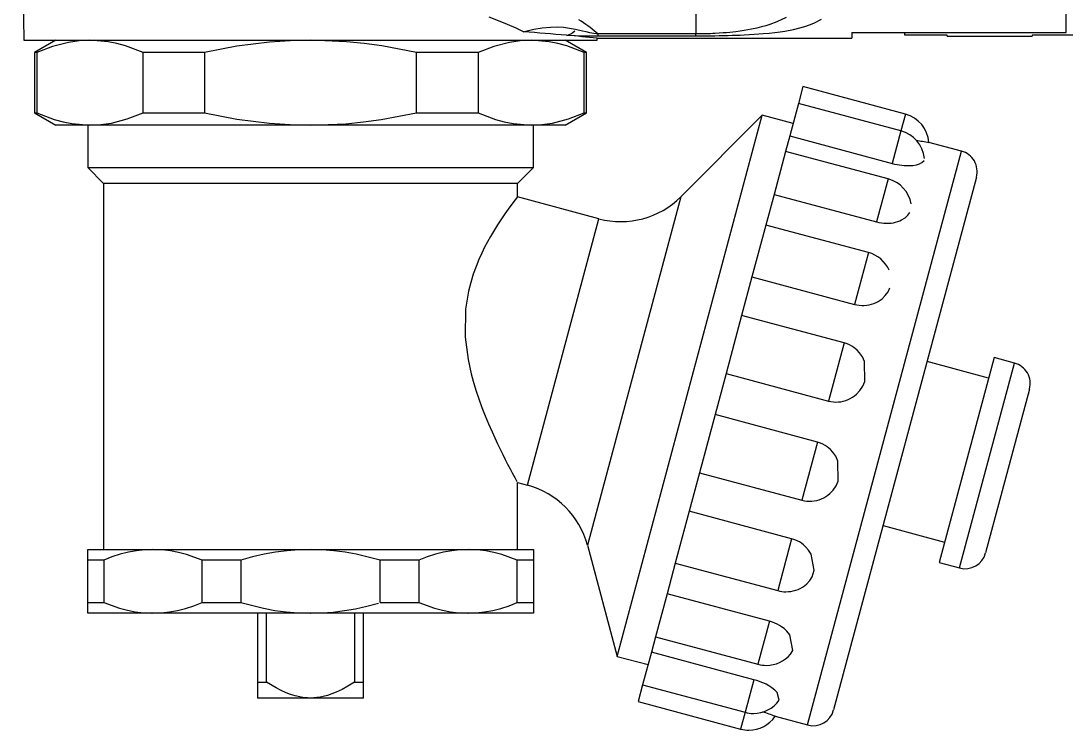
# Model space of a CAD drawing. Header units: millimetres. Extents: x 441156 to 441876, y 4514765 to 4515211.
# Drawn here: x 441489.5333 to 441489.7795, y 4514935.904 to 4514936.0711 of the extents above; entities that cross this region are included whole.
import ezdxf

# ---------------------------------------------------------------- set-up
doc = ezdxf.new("R2010")
doc.units = ezdxf.units.MM
doc.layers.add('Terminale_sfiato', color=7, linetype='Continuous')

msp = doc.modelspace()

# ---------------------------------------------------------------- linework, layer by layer
at = {"layer": 'Terminale_sfiato', "color": 254, "linetype": 'Continuous'}
for p, q in [((441489.5332714805, 4514936.108317262), (441489.5340003174, 4514936.066562223)), ((441489.6922559944, 4514936.101153194), (441489.6922559944, 4514936.068043786)), ((441489.7795003174, 4514936.068370674), (441489.7795003174, 4514936.07500355)), ((441489.6689924652, 4514936.067061091), (441489.6690090252, 4514936.067061091)), ((441489.6690003175, 4514936.066562223), (441489.6690090252, 4514936.067061091)), ((441489.6690090252, 4514936.067061091), (441489.6690090485, 4514936.067062424)), ((441489.6690090252, 4514936.067061091), (441489.7290003175, 4514936.067061091)), ((441489.6922559944, 4514936.068043786), (441489.669223725, 4514936.068043786)), ((441489.669223725, 4514936.068043786), (441489.669223725, 4514936.067593508)), ((441489.669223725, 4514936.067593508), (441489.6922559944, 4514936.067593508)), ((441489.6922559944, 4514936.067593508), (441489.6922559944, 4514936.068043786)), ((441489.7290003175, 4514936.068357114), (441489.7795003174, 4514936.068370674)), ((441489.7290003175, 4514936.068357114), (441489.7290003175, 4514936.067061091)), ((441489.7415003174, 4514936.067758853), (441489.7415003174, 4514936.068360464)), ((441489.7515003174, 4514936.067758853), (441489.7415003174, 4514936.067758853)), ((441489.7515003174, 4514936.067561091), (441489.7515003174, 4514936.067758853)), ((441489.7515003174, 4514936.067561091), (441489.7715003174, 4514936.067561091)), ((441489.7815003174, 4514936.067764859), (441489.7715003174, 4514936.067764859)), ((441489.7715003174, 4514936.067764859), (441489.7715003174, 4514936.067561091)), ((441489.5340003174, 4514936.066562223), (441489.6015003175, 4514936.066562223)), ((441489.5415003175, 4514936.066562223), (441489.5365003175, 4514936.063675473)), ((441489.6015003175, 4514936.066562223), (441489.6690003175, 4514936.066562223)), ((441489.6665003175, 4514936.063675473), (441489.6615003175, 4514936.066562223)), ((441489.5370387932, 4514936.063675473), (441489.5365003175, 4514936.063675473)), ((441489.5365003175, 4514936.063675473), (441489.5365003175, 4514936.049448974)), ((441489.5370387932, 4514936.063675473), (441489.5370387932, 4514936.049448974)), ((441489.5765003174, 4514936.063675473), (441489.5620387932, 4514936.063675473)), ((441489.5620387932, 4514936.049448974), (441489.5620387932, 4514936.063675473)), ((441489.5765003174, 4514936.063675473), (441489.5765003174, 4514936.049448974)), ((441489.6409618417, 4514936.063675473), (441489.6265003174, 4514936.063675473)), ((441489.6265003174, 4514936.049448974), (441489.6265003174, 4514936.063675473)), ((441489.6409618417, 4514936.063675473), (441489.6409618417, 4514936.049448974)), ((441489.6659618416, 4514936.049448974), (441489.6659618416, 4514936.063675473)), ((441489.6665003175, 4514936.063675473), (441489.6659618416, 4514936.063675473)), ((441489.6665003175, 4514936.049448974), (441489.6665003175, 4514936.063675473)), ((441489.7175043285, 4514936.055624756), (441489.7164507413, 4514936.051692715)), ((441489.7416524741, 4514936.04915428), (441489.7175043285, 4514936.055624756)), ((441489.7164507413, 4514936.051692715), (441489.7143909637, 4514936.044005521)), ((441489.740598887, 4514936.04522224), (441489.7164507413, 4514936.051692715)), ((441489.5365003175, 4514936.049448974), (441489.5370387932, 4514936.049448974)), ((441489.5365003175, 4514936.049448974), (441489.5415003175, 4514936.046562224)), ((441489.5620387932, 4514936.049448974), (441489.5765003174, 4514936.049448974)), ((441489.6265003174, 4514936.049448974), (441489.6409618417, 4514936.049448974)), ((441489.6615003175, 4514936.046562224), (441489.6665003175, 4514936.049448974)), ((441489.6659618416, 4514936.049448974), (441489.6665003175, 4514936.049448974)), ((441489.6737663994, 4514935.921370357), (441489.7079305134, 4514936.048872567)), ((441489.7079305134, 4514936.048872567), (441489.6887428437, 4514936.029684897)), ((441489.7151749571, 4514936.046931423), (441489.7079305134, 4514936.048872567)), ((441489.7416524741, 4514936.04915428), (441489.740598887, 4514936.04522224)), ((441489.5495387932, 4514936.046562224), (441489.5415003175, 4514936.046562224)), ((441489.5490003175, 4514936.046562224), (441489.5490003175, 4514936.036562224)), ((441489.6015003175, 4514936.046562224), (441489.5495387932, 4514936.046562224)), ((441489.6534618417, 4514936.046562224), (441489.6015003175, 4514936.046562224)), ((441489.6615003175, 4514936.046562224), (441489.6534618417, 4514936.046562224)), ((441489.6540003174, 4514936.036562224), (441489.6540003174, 4514936.046562224)), ((441489.740598887, 4514936.04522224), (441489.7385391094, 4514936.037535044)), ((441489.7143909637, 4514936.044005521), (441489.7134170581, 4514936.040370855)), ((441489.7143909637, 4514936.044005521), (441489.7385391094, 4514936.037535044)), ((441489.7548472663, 4514936.040442365), (441489.747185158, 4514936.042495421)), ((441489.7134170581, 4514936.040370855), (441489.7107017661, 4514936.030237248)), ((441489.7375652037, 4514936.033900379), (441489.7134170581, 4514936.040370855)), ((441489.7186125999, 4514935.90521275), (441489.7548472663, 4514936.040442365)), ((441489.5490003175, 4514936.036562224), (441489.6015003175, 4514936.036562224)), ((441489.5490003175, 4514936.036562224), (441489.5527503174, 4514936.032812224)), ((441489.6015003175, 4514936.036562224), (441489.6540003174, 4514936.036562224)), ((441489.6502503174, 4514936.032812224), (441489.6540003174, 4514936.036562224)), ((441489.6502503174, 4514936.032812224), (441489.5527503174, 4514936.032812224)), ((441489.5527503174, 4514936.032812224), (441489.5527503174, 4514935.946562223)), ((441489.6502503174, 4514936.029646176), (441489.6502503174, 4514936.032812224)), ((441489.7583828002, 4514936.034318641), (441489.7247363243, 4514935.908748283)), ((441489.7375652037, 4514936.033900379), (441489.7348499118, 4514936.023766772)), ((441489.7107017661, 4514936.030237248), (441489.7087691857, 4514936.023024759)), ((441489.7107017661, 4514936.030237248), (441489.7348499118, 4514936.023766772)), ((441489.6502503174, 4514936.029646176), (441489.6502463219, 4514936.029647247)), ((441489.6502503174, 4514936.029637781), (441489.6502503174, 4514936.029646176)), ((441489.6694243271, 4514936.024508515), (441489.6502503174, 4514936.029646176)), ((441489.6887428437, 4514936.029684897), (441489.6667432248, 4514935.947581202)), ((441489.6526010892, 4514935.961723337), (441489.6694243271, 4514936.024508515)), ((441489.7087691857, 4514936.023024759), (441489.7054917532, 4514936.010793215)), ((441489.7329173313, 4514936.016554283), (441489.7087691857, 4514936.023024759)), ((441489.7329173313, 4514936.016554283), (441489.7296398989, 4514936.004322738)), ((441489.7054917532, 4514936.010793215), (441489.703055263, 4514936.00170011)), ((441489.7054917532, 4514936.010793215), (441489.7296398989, 4514936.004322738)), ((441489.703055263, 4514936.00170011), (441489.6993893294, 4514935.988018659)), ((441489.7272034087, 4514935.995229634), (441489.703055263, 4514936.00170011)), ((441489.7272034087, 4514935.995229634), (441489.7235374751, 4514935.981548183)), ((441489.7612248305, 4514935.986969693), (441489.7467359431, 4514935.990851979)), ((441489.7625189258, 4514935.991799322), (441489.7495779735, 4514935.943503031)), ((441489.7673485549, 4514935.990505227), (441489.7625189258, 4514935.991799322)), ((441489.7544076027, 4514935.942208936), (441489.7673485549, 4514935.990505227)), ((441489.6993893294, 4514935.988018659), (441489.6967964707, 4514935.978341979)), ((441489.6993893294, 4514935.988018659), (441489.7235374751, 4514935.981548183)), ((441489.7708840888, 4514935.984381502), (441489.760531327, 4514935.94574447)), ((441489.6967964707, 4514935.978341979), (441489.6931305371, 4514935.964660528)), ((441489.7209446164, 4514935.971871503), (441489.6967964707, 4514935.978341979)), ((441489.7209446164, 4514935.971871503), (441489.7172786827, 4514935.958190052)), ((441489.6931305371, 4514935.964660528), (441489.6906940469, 4514935.955567423)), ((441489.6931305371, 4514935.964660528), (441489.7172786827, 4514935.958190052)), ((441489.6502503174, 4514935.946562223), (441489.6502503174, 4514935.962353225)), ((441489.6502503174, 4514935.962353225), (441489.6526010892, 4514935.961723337)), ((441489.6906940469, 4514935.955567423), (441489.6874166144, 4514935.943335879)), ((441489.7148421925, 4514935.949096947), (441489.6906940469, 4514935.955567423)), ((441489.7363831814, 4514935.952214945), (441489.7508720687, 4514935.94833266)), ((441489.7148421925, 4514935.949096947), (441489.7115647601, 4514935.936865402)), ((441489.5490003175, 4514935.944062224), (441489.5490003175, 4514935.946562223)), ((441489.5490003175, 4514935.946562223), (441489.5643772114, 4514935.946562223)), ((441489.5643772114, 4514935.946562223), (441489.6015003175, 4514935.946562223)), ((441489.6015003175, 4514935.946562223), (441489.6386234235, 4514935.946562223)), ((441489.6386234235, 4514935.946562223), (441489.6540003174, 4514935.946562223)), ((441489.6540003174, 4514935.946562223), (441489.6540003174, 4514935.944062224)), ((441489.6667432248, 4514935.947581202), (441489.6737663994, 4514935.921370357)), ((441489.5527851883, 4514935.944062224), (441489.5490003175, 4514935.944062224)), ((441489.5490003175, 4514935.934062224), (441489.5490003175, 4514935.944062224)), ((441489.5527851883, 4514935.944062224), (441489.5527851883, 4514935.934062224)), ((441489.5851067211, 4514935.944062224), (441489.5759692345, 4514935.944062224)), ((441489.5759692345, 4514935.934062224), (441489.5759692345, 4514935.944062224)), ((441489.5851067211, 4514935.944062224), (441489.5851067211, 4514935.934062224)), ((441489.6270314003, 4514935.944062224), (441489.6178939138, 4514935.944062224)), ((441489.6178939138, 4514935.934062224), (441489.6178939138, 4514935.944062224)), ((441489.6270314003, 4514935.944062224), (441489.6270314003, 4514935.934062224)), ((441489.6502154465, 4514935.934062224), (441489.6502154465, 4514935.944062224)), ((441489.6540003174, 4514935.944062224), (441489.6502154465, 4514935.944062224)), ((441489.6540003174, 4514935.944062224), (441489.6540003174, 4514935.934062224)), ((441489.6874166144, 4514935.943335879), (441489.685484034, 4514935.93612339)), ((441489.6874166144, 4514935.943335879), (441489.7115647601, 4514935.936865402)), ((441489.7495779735, 4514935.943503031), (441489.7544076027, 4514935.942208936)), ((441489.5490003175, 4514935.934062224), (441489.5527851883, 4514935.934062224)), ((441489.5490003175, 4514935.931562223), (441489.5490003175, 4514935.934062224)), ((441489.5759692345, 4514935.934062224), (441489.5851067211, 4514935.934062224)), ((441489.6178939138, 4514935.934062224), (441489.6270314003, 4514935.934062224)), ((441489.6502154465, 4514935.934062224), (441489.6540003174, 4514935.934062224)), ((441489.6540003174, 4514935.934062224), (441489.6540003174, 4514935.931562223)), ((441489.685484034, 4514935.93612339), (441489.6827687421, 4514935.925989782)), ((441489.7096321796, 4514935.929652914), (441489.685484034, 4514935.93612339)), ((441489.5643772114, 4514935.931562223), (441489.5490003175, 4514935.931562223)), ((441489.6015003175, 4514935.931562223), (441489.5643772114, 4514935.931562223)), ((441489.5890003174, 4514935.931562223), (441489.5890003174, 4514935.915312223)), ((441489.5911170376, 4514935.915312223), (441489.5911170376, 4514935.931562223)), ((441489.6386234235, 4514935.931562223), (441489.6015003175, 4514935.931562223)), ((441489.6118835973, 4514935.931562223), (441489.6118835973, 4514935.915312223)), ((441489.6140003175, 4514935.915312223), (441489.6140003175, 4514935.931562223)), ((441489.6540003174, 4514935.931562223), (441489.6386234235, 4514935.931562223)), ((441489.7096321796, 4514935.929652914), (441489.7069168877, 4514935.919519306)), ((441489.6827687421, 4514935.925989782), (441489.6817948364, 4514935.922355117)), ((441489.6827687421, 4514935.925989782), (441489.7069168877, 4514935.919519306)), ((441489.6817948364, 4514935.922355117), (441489.6797350588, 4514935.914667923)), ((441489.7059429821, 4514935.915884641), (441489.6817948364, 4514935.922355117)), ((441489.6737663994, 4514935.921370357), (441489.6810108431, 4514935.919429215)), ((441489.5890003174, 4514935.915312223), (441489.5890003174, 4514935.911562224)), ((441489.5890003174, 4514935.915312223), (441489.5911170376, 4514935.915312223)), ((441489.6118835973, 4514935.915312223), (441489.6140003175, 4514935.915312223)), ((441489.6140003175, 4514935.911562224), (441489.6140003175, 4514935.915312223)), ((441489.6797350588, 4514935.914667923), (441489.6786814717, 4514935.910735882)), ((441489.6797350588, 4514935.914667923), (441489.7038832045, 4514935.908197447)), ((441489.7059429821, 4514935.915884641), (441489.7038832045, 4514935.908197447)), ((441489.6015003175, 4514935.911562224), (441489.5890003174, 4514935.911562224)), ((441489.6140003175, 4514935.911562224), (441489.6015003175, 4514935.911562224)), ((441489.6786814717, 4514935.910735882), (441489.7028296174, 4514935.904265406)), ((441489.7038832045, 4514935.908197447), (441489.7028296174, 4514935.904265406)), ((441489.7109504917, 4514935.907265805), (441489.7186125999, 4514935.90521275))]:
    msp.add_line(p, q, dxfattribs=at)
for points in [[(441489.6435363742, 4514936.072049423, 0), (441489.6457183158, 4514936.071229654, 0), (441489.6478166644, 4514936.070370939, 0), (441489.6498352739, 4514936.069471748, 0), (441489.651763293, 4514936.068536973, 0)], [(441489.7135537759, 4514936.071946493, 0), (441489.7113402229, 4514936.07087272, 0), (441489.7096875985, 4514936.070259375, 0), (441489.7087585262, 4514936.069967942, 0), (441489.7077529176, 4514936.069688512, 0), (441489.7066367367, 4514936.069416345, 0), (441489.7054104304, 4514936.069157399, 0), (441489.7036884358, 4514936.068853967, 0), (441489.7027268014, 4514936.068711126, 0), (441489.7016914978, 4514936.068576274, 0), (441489.7009958907, 4514936.068495821, 0), (441489.7002644129, 4514936.068419469, 0), (441489.6994895613, 4514936.068347309, 0), (441489.698681515, 4514936.068281126, 0), (441489.6977800174, 4514936.068217671, 0), (441489.6968291041, 4514936.068162034, 0), (441489.69628139, 4514936.06813506, 0), (441489.6957191629, 4514936.068111115, 0), (441489.6951385405, 4514936.068090294, 0), (441489.6945543833, 4514936.068073283, 0), (441489.6939187743, 4514936.068059199, 0), (441489.6932741759, 4514936.068049556, 0), (441489.6927659824, 4514936.068045235, 0), (441489.6922559944, 4514936.068043786, 0)], [(441489.6639575341, 4514936.06907005, 0), (441489.6625456334, 4514936.069357429, 0), (441489.6610846895, 4514936.069544502, 0), (441489.6595725046, 4514936.069623723, 0), (441489.6580481861, 4514936.069592378, 0), (441489.6560703864, 4514936.06939519, 0), (441489.6541467624, 4514936.069064353, 0), (441489.6519052857, 4514936.068569705, 0), (441489.651763293, 4514936.068536973, 0)], [(441489.669223725, 4514936.068043786, 0), (441489.6687783826, 4514936.068423945, 0), (441489.6683191644, 4514936.068802209, 0), (441489.6678460728, 4514936.069178507, 0), (441489.6673591118, 4514936.069552766, 0), (441489.6668582873, 4514936.069924912, 0), (441489.6663436076, 4514936.070294871, 0), (441489.6658150831, 4514936.070662565, 0), (441489.6652727266, 4514936.071027915, 0), (441489.6647165536, 4514936.071390845, 0)], [(441489.6922559944, 4514936.067593508, 0), (441489.692871932, 4514936.067594122, 0), (441489.693486297, 4514936.067595961, 0), (441489.6945786634, 4514936.06760229, 0), (441489.6956531893, 4514936.067612404, 0), (441489.6967331531, 4514936.067626622, 0), (441489.6977818353, 4514936.067644494, 0), (441489.6988445622, 4514936.067666965, 0), (441489.6998666953, 4514936.067693002, 0), (441489.7008585443, 4514936.067722756, 0), (441489.7017849111, 4514936.067754872, 0), (441489.7027426849, 4514936.067792863, 0), (441489.7036572277, 4514936.067834096, 0), (441489.7048824069, 4514936.067897755, 0), (441489.7060320375, 4514936.067967336, 0), (441489.7071236805, 4514936.068043428, 0), (441489.7081509379, 4514936.068125147, 0), (441489.7095867294, 4514936.068258319, 0), (441489.7109059702, 4514936.06840357, 0), (441489.7121291498, 4514936.068561552, 0), (441489.7132468788, 4514936.068729158, 0), (441489.7153161038, 4514936.069112489, 0), (441489.7179552519, 4514936.069791477, 0), (441489.7190839258, 4514936.070173842, 0), (441489.7200970902, 4514936.070581409, 0), (441489.7218726667, 4514936.071495704, 0)], [(441489.6617848771, 4514936.067731545, 0), (441489.6619131883, 4514936.067743124, 0), (441489.6620413432, 4514936.067762294, 0), (441489.6621691855, 4514936.067789035, 0), (441489.6622965597, 4514936.067823312, 0), (441489.6624233105, 4514936.067865086, 0), (441489.6625492834, 4514936.067914303, 0), (441489.6626743251, 4514936.067970906, 0), (441489.662798283, 4514936.068034824, 0), (441489.6629210063, 4514936.06810598, 0), (441489.6630423454, 4514936.068184286, 0), (441489.6631621525, 4514936.06826965, 0), (441489.6632802815, 4514936.068361963, 0), (441489.6633965887, 4514936.068461117, 0), (441489.6635109322, 4514936.068566989, 0), (441489.6636231728, 4514936.06867945, 0), (441489.6637331737, 4514936.068798363, 0), (441489.6638408009, 4514936.068923585, 0), (441489.6639459233, 4514936.069054961, 0), (441489.6639575341, 4514936.06907005, 0)], [(441489.6617848771, 4514936.067731545, 0), (441489.66394281, 4514936.06766888, 0), (441489.6650908993, 4514936.067641952, 0), (441489.6662864488, 4514936.067619417, 0), (441489.6667490743, 4514936.067612344, 0), (441489.6672194205, 4514936.067606188, 0), (441489.6677003657, 4514936.067601042, 0), (441489.6681832169, 4514936.06759713, 0), (441489.6687016085, 4514936.067594453, 0), (441489.669223725, 4514936.067593508, 0)], [(441489.669223725, 4514936.068043786, 0), (441489.6689952326, 4514936.068068451, 0), (441489.6687721338, 4514936.068095665, 0), (441489.6685548396, 4514936.068124823, 0), (441489.6682321182, 4514936.068172356, 0), (441489.6679359304, 4514936.068219924, 0), (441489.6672948368, 4514936.068333713, 0), (441489.666411563, 4514936.068509415, 0), (441489.6655723576, 4514936.068691917, 0), (441489.6639575341, 4514936.06907005, 0)], [(441489.5495387932, 4514936.066562223, 0), (441489.5470021773, 4514936.066438613, 0), (441489.5444655615, 4514936.066070393, 0), (441489.5407410848, 4514936.065103384, 0), (441489.5370387932, 4514936.063675473, 0)], [(441489.5620387932, 4514936.063675473, 0), (441489.5579379078, 4514936.065230192, 0), (441489.5558644788, 4514936.065800522, 0), (441489.5537924888, 4514936.066215739, 0), (441489.5495387932, 4514936.066562223, 0)], [(441489.6015003175, 4514936.066562223, 0), (441489.5966771024, 4514936.066450478, 0), (441489.5918538875, 4514936.066117375, 0), (441489.584154444, 4514936.065143663, 0), (441489.5765003174, 4514936.063675473, 0)], [(441489.6265003174, 4514936.063675473, 0), (441489.6182985465, 4514936.065230192, 0), (441489.6141516886, 4514936.065800522, 0), (441489.6100077085, 4514936.066215739, 0), (441489.6015003175, 4514936.066562223, 0)], [(441489.6534618417, 4514936.066562223, 0), (441489.6509252258, 4514936.066438613, 0), (441489.6483886099, 4514936.066070393, 0), (441489.6446641333, 4514936.065103384, 0), (441489.6409618417, 4514936.063675473, 0)], [(441489.6659618416, 4514936.063675473, 0), (441489.6618609562, 4514936.065230192, 0), (441489.6597875272, 4514936.065800522, 0), (441489.6577155372, 4514936.066215739, 0), (441489.6534618417, 4514936.066562223, 0)], [(441489.5370387932, 4514936.049448974, 0), (441489.5411396787, 4514936.047894255, 0), (441489.5432131076, 4514936.047323924, 0), (441489.5452850977, 4514936.046908708, 0), (441489.5495387932, 4514936.046562224, 0)], [(441489.5495387932, 4514936.046562224, 0), (441489.5520754091, 4514936.046685833, 0), (441489.5546120249, 4514936.047054054, 0), (441489.5583365016, 4514936.048021063, 0), (441489.5620387932, 4514936.049448974, 0)], [(441489.5765003174, 4514936.049448974, 0), (441489.5841233106, 4514936.047985781, 0), (441489.5918538875, 4514936.047007072, 0), (441489.5966670021, 4514936.046674437, 0), (441489.6015003175, 4514936.046562224, 0)], [(441489.6015003175, 4514936.046562224, 0), (441489.6098336508, 4514936.046894742, 0), (441489.6140003175, 4514936.047305997, 0), (441489.6181160855, 4514936.047865997, 0), (441489.6265003174, 4514936.049448974, 0)], [(441489.6409618417, 4514936.049448974, 0), (441489.6450627271, 4514936.047894255, 0), (441489.6471361561, 4514936.047323924, 0), (441489.6492081461, 4514936.046908708, 0), (441489.6534618417, 4514936.046562224, 0)], [(441489.6534618417, 4514936.046562224, 0), (441489.6559984575, 4514936.046685833, 0), (441489.6585350734, 4514936.047054054, 0), (441489.66225955, 4514936.048021063, 0), (441489.6659618416, 4514936.049448974, 0)], [(441489.7385391094, 4514936.037535044, 0), (441489.7391010768, 4514936.037395432, 0), (441489.7396645769, 4514936.037277114, 0), (441489.7402420111, 4514936.037178369, 0), (441489.7408125923, 4514936.037103333, 0), (441489.7413564939, 4514936.03705338, 0), (441489.7418861447, 4514936.037025888, 0), (441489.7424121706, 4514936.037020799, 0), (441489.7429154503, 4514936.037038568, 0), (441489.7433830827, 4514936.037077502, 0), (441489.7438222351, 4514936.037136767, 0), (441489.7442408337, 4514936.037217881, 0), (441489.744623293, 4514936.037318164, 0), (441489.7449632315, 4514936.037434937, 0), (441489.7452629666, 4514936.03756781, 0), (441489.7455270137, 4514936.037719812, 0), (441489.745744617, 4514936.037885844, 0), (441489.7459120119, 4514936.038061754, 0), (441489.7460317013, 4514936.038248363, 0), (441489.7461040305, 4514936.038450019, 0), (441489.746124516, 4514936.03866001, 0), (441489.7461203125, 4514936.038726176, 0)], [(441489.6502503174, 4514936.029646176, 0), (441489.650235516, 4514936.029627153, 0), (441489.6501554974, 4514936.029524156, 0), (441489.6500062185, 4514936.029331318, 0), (441489.649698968, 4514936.0289315, 0), (441489.6492721435, 4514936.0283693, 0), (441489.6487235884, 4514936.027634419, 0), (441489.648066872, 4514936.026734788, 0), (441489.6473148581, 4514936.025675091, 0), (441489.6464790431, 4514936.024455248, 0), (441489.645562701, 4514936.023058455, 0), (441489.6445937016, 4514936.021500017, 0), (441489.6439062537, 4514936.020332887, 0), (441489.6432118008, 4514936.019090774, 0), (441489.6425163266, 4514936.017769503, 0), (441489.6418434852, 4514936.016399449, 0), (441489.6411531735, 4514936.014872963, 0), (441489.6404955416, 4514936.013266026, 0), (441489.6398277167, 4514936.011415881, 0), (441489.6392308666, 4514936.009473625, 0), (441489.6387158912, 4514936.007416847, 0), (441489.6384972876, 4514936.006355953, 0), (441489.6383081919, 4514936.005281081, 0), (441489.6380309418, 4514936.003171521, 0), (441489.6378735443, 4514936.001016906, 0), (441489.637839966, 4514935.998799641, 0), (441489.6379320176, 4514935.996569864, 0), (441489.6380878974, 4514935.994825198, 0), (441489.6383121464, 4514935.993091425, 0), (441489.638600168, 4514935.991368076, 0), (441489.6389372131, 4514935.989701559, 0), (441489.639346383, 4514935.987964472, 0), (441489.6398027812, 4514935.986257037, 0), (441489.640443725, 4514935.984123283, 0), (441489.6411379371, 4514935.982045104, 0), (441489.6418755931, 4514935.980020182, 0), (441489.6426278415, 4514935.97809699, 0), (441489.6434416629, 4514935.976138461, 0), (441489.6442644219, 4514935.974259203, 0), (441489.6449111968, 4514935.972839683, 0), (441489.6455504604, 4514935.971478721, 0), (441489.6461779383, 4514935.970178144, 0), (441489.6467775181, 4514935.968964122, 0), (441489.6473774075, 4514935.967774462, 0), (441489.647942814, 4514935.966673751, 0), (441489.6485025312, 4514935.965601929, 0), (441489.6490033555, 4514935.964656636, 0), (441489.6494395015, 4514935.96384321, 0), (441489.6496275194, 4514935.963495204, 0), (441489.6497926765, 4514935.963190787, 0), (441489.6499883271, 4514935.962831656, 0), (441489.6501317009, 4514935.962569491, 0), (441489.6502203795, 4514935.962407756, 0), (441489.6502503174, 4514935.962353225, 0)], [(441489.7348499118, 4514936.023766772, 0), (441489.7354136452, 4514936.023633749, 0), (441489.7359824202, 4514936.023535118, 0), (441489.7365689257, 4514936.023470228, 0), (441489.7371521996, 4514936.023442561, 0), (441489.737711839, 4514936.023451343, 0), (441489.7382604714, 4514936.023494692, 0), (441489.7388092941, 4514936.023574681, 0), (441489.739338531, 4514936.023689324, 0), (441489.7398345198, 4514936.023834085, 0), (441489.7403047301, 4514936.02400926, 0), (441489.7407578857, 4514936.024219341, 0), (441489.7411773343, 4514936.024457672, 0), (441489.7415560174, 4514936.02471904, 0), (441489.7418964001, 4514936.025003613, 0), (441489.7422039656, 4514936.025318027, 0), (441489.7424665372, 4514936.025651884, 0), (441489.7426793816, 4514936.025997413, 0), (441489.7428453343, 4514936.026356679, 0), (441489.7429657806, 4514936.026737912, 0), (441489.7430345719, 4514936.027128182, 0), (441489.7430512217, 4514936.027515965, 0), (441489.7430178375, 4514936.027907231, 0), (441489.7429994111, 4514936.028017628, 0)], [(441489.7296398989, 4514936.004322738, 0), (441489.7302048546, 4514936.004194278, 0), (441489.7307772831, 4514936.004109282, 0), (441489.7313700778, 4514936.004067862, 0), (441489.731962166, 4514936.004073092, 0), (441489.7325327566, 4514936.004122744, 0), (441489.7330946308, 4514936.004215512, 0), (441489.733659404, 4514936.00435503, 0), (441489.7342068652, 4514936.004537687, 0), (441489.7347228379, 4514936.004757029, 0), (441489.7352150249, 4514936.005014221, 0), (441489.7356927412, 4514936.005315965, 0), (441489.7361386037, 4514936.005652873, 0), (441489.7365450905, 4514936.006018006, 0), (441489.7369147898, 4514936.00641199, 0), (441489.7372539078, 4514936.006844161, 0), (441489.7375492593, 4514936.007300353, 0), (441489.7377954145, 4514936.0077702, 0), (441489.7379954564, 4514936.008256689, 0), (441489.7381515511, 4514936.008770962, 0), (441489.7382563244, 4514936.009295519, 0), (441489.7383082335, 4514936.009814892, 0), (441489.7383099188, 4514936.010337039, 0), (441489.7382589544, 4514936.010873664, 0), (441489.7381550092, 4514936.011405821, 0), (441489.7380041365, 4514936.011913848, 0), (441489.7378079961, 4514936.012404417, 0)], [(441489.7235374751, 4514935.981548183, 0), (441489.7241029621, 4514935.981421705, 0), (441489.724676982, 4514935.981342648, 0), (441489.7252725252, 4514935.981311487, 0), (441489.7258684862, 4514935.98133117, 0), (441489.7264439207, 4514935.981398899, 0), (441489.7270116996, 4514935.981513703, 0), (441489.7275836532, 4514935.981680019, 0), (441489.7281394075, 4514935.981893626, 0), (441489.7286645812, 4514935.982147307, 0), (441489.7291670129, 4514935.982442734, 0), (441489.7296563316, 4514935.982787777, 0), (441489.7301148465, 4514935.983171904, 0), (441489.7305348426, 4514935.983587456, 0), (441489.7309189913, 4514935.984035365, 0), (441489.7312738904, 4514935.984526432, 0), (441489.7315858795, 4514935.985044717, 0), (441489.7318491891, 4514935.985578584, 0), (441489.7320670346, 4514935.986131517, 0), (441489.7322420091, 4514935.986716251, 0), (441489.7323661005, 4514935.987312905, 0), (441489.7324371886, 4514935.987903854, 0), (441489.7324581851, 4514935.988498071, 0), (441489.7324270688, 4514935.989108771, 0), (441489.7323427635, 4514935.989714225, 0), (441489.7322105497, 4514935.990291888, 0), (441489.7320295684, 4514935.99085654, 0), (441489.7317932392, 4514935.991420192, 0), (441489.7315079572, 4514935.991961758, 0), (441489.7311894275, 4514935.992457406, 0), (441489.7308295966, 4514935.992925474, 0), (441489.7305597971, 4514935.993229045, 0), (441489.7302722717, 4514935.993517269, 0), (441489.7299684435, 4514935.993788678, 0), (441489.7295061998, 4514935.994146708, 0), (441489.7290152486, 4514935.9944663, 0), (441489.7284830906, 4514935.994752717, 0), (441489.7279280965, 4514935.994993748, 0), (441489.7275689108, 4514935.995121255, 0), (441489.7272034087, 4514935.995229634, 0)], [(441489.7172786827, 4514935.958190052, 0), (441489.7178439458, 4514935.958062738, 0), (441489.7184173032, 4514935.957981208, 0), (441489.7190117227, 4514935.957945853, 0), (441489.7196061478, 4514935.957959805, 0), (441489.7201797346, 4514935.958020639, 0), (441489.720745369, 4514935.958127439, 0), (441489.7213148669, 4514935.958284589, 0), (441489.7218679829, 4514935.958488351, 0), (441489.7223904649, 4514935.958731987, 0), (441489.7228901737, 4514935.959017251, 0), (441489.7233767368, 4514935.959352011, 0), (441489.7238326166, 4514935.959726304, 0), (441489.7242501982, 4514935.960132844, 0), (441489.7246321864, 4514935.96057269, 0), (441489.7249851917, 4514935.961056689, 0), (441489.7252956696, 4514935.961569333, 0), (441489.725557908, 4514935.962099204, 0), (441489.7257751238, 4514935.962649787, 0), (441489.7259499326, 4514935.963233902, 0), (441489.7260743482, 4514935.963831766, 0), (441489.7261462216, 4514935.964425646, 0), (441489.7261684418, 4514935.965024429, 0), (441489.7261390102, 4514935.965641417, 0), (441489.7260567693, 4514935.966254575, 0), (441489.725926864, 4514935.966840854, 0), (441489.7257484273, 4514935.967415003, 0), (441489.7255148916, 4514935.967989079, 0), (441489.7252324948, 4514935.968541413, 0), (441489.7249167431, 4514935.969047429, 0), (441489.7245596172, 4514935.969525592, 0), (441489.7242915921, 4514935.969835785, 0), (441489.724005748, 4514935.970130284, 0), (441489.7237034826, 4514935.970407525, 0), (441489.7232432301, 4514935.970772987, 0), (441489.7227539305, 4514935.971098742, 0), (441489.7222230668, 4514935.97138999, 0), (441489.7216689186, 4514935.971634177, 0), (441489.7213100216, 4514935.971762762, 0), (441489.7209446164, 4514935.971871503, 0)], [(441489.7178730672, 4514935.93801248, 0), (441489.7180496438, 4514935.938143956, 0), (441489.7184491783, 4514935.938483142, 0), (441489.7188126566, 4514935.938853909, 0), (441489.7191463216, 4514935.939265729, 0), (441489.7194373215, 4514935.939705681, 0), (441489.7196803924, 4514935.940164017, 0), (441489.7198786215, 4514935.94064374, 0), (441489.720034239, 4514935.941156233, 0), (441489.7201399457, 4514935.941684274, 0), (441489.720194116, 4514935.942212085, 0), (441489.7201993248, 4514935.942747382, 0), (441489.7201532113, 4514935.943302111, 0), (441489.7200552102, 4514935.943856452, 0), (441489.7199109846, 4514935.944389286, 0), (441489.7197192216, 4514935.9449137, 0), (441489.7194730556, 4514935.94544064, 0), (441489.7191791707, 4514935.9459501, 0), (441489.71885349, 4514935.94641906, 0), (441489.7184875362, 4514935.946864278, 0), (441489.7182140975, 4514935.947154267, 0), (441489.7179233641, 4514935.947430518, 0), (441489.7176167438, 4514935.947691508, 0), (441489.7171511811, 4514935.948037151, 0), (441489.7166576638, 4514935.948347166, 0), (441489.7161236014, 4514935.948626475, 0), (441489.7155674132, 4514935.94886305, 0), (441489.7152078276, 4514935.948989064, 0), (441489.7148421925, 4514935.949096947, 0)], [(441489.5643772114, 4514935.946562223, 0), (441489.5624426364, 4514935.946490846, 0), (441489.5605132037, 4514935.946278598, 0), (441489.5585811998, 4514935.945926195, 0), (441489.5566893289, 4514935.94544826, 0), (441489.5547263317, 4514935.94481708, 0), (441489.5527851883, 4514935.944062224, 0)], [(441489.5759692345, 4514935.944062224, 0), (441489.5722865185, 4514935.945383883, 0), (441489.5704091197, 4514935.945873711, 0), (441489.5685340264, 4514935.946234123, 0), (441489.5665760661, 4514935.946470063, 0), (441489.5646121004, 4514935.946561173, 0), (441489.5643772114, 4514935.946562223, 0)], [(441489.6015003175, 4514935.946562223, 0), (441489.6014273229, 4514935.946562173, 0), (441489.5987031594, 4514935.946487624, 0), (441489.5959863651, 4514935.946273459, 0), (441489.5932661764, 4514935.945920422, 0), (441489.5906021508, 4514935.94544301, 0), (441489.5878391172, 4514935.944813861, 0), (441489.5851067211, 4514935.944062224, 0)], [(441489.6178939138, 4514935.944062224, 0), (441489.617475684, 4514935.944185431, 0), (441489.6122922761, 4514935.945464497, 0), (441489.6096508733, 4514935.945933309, 0), (441489.6070137901, 4514935.946273509, 0), (441489.6042607874, 4514935.946489556, 0), (441489.6015003175, 4514935.946562223, 0)], [(441489.6386234235, 4514935.946562223, 0), (441489.6366888484, 4514935.946490846, 0), (441489.6347594158, 4514935.946278598, 0), (441489.6328274119, 4514935.945926195, 0), (441489.6309355409, 4514935.94544826, 0), (441489.6289725438, 4514935.94481708, 0), (441489.6270314003, 4514935.944062224, 0)], [(441489.6502154465, 4514935.944062224, 0), (441489.6465327305, 4514935.945383883, 0), (441489.6446553317, 4514935.945873711, 0), (441489.6427802384, 4514935.946234123, 0), (441489.6408222782, 4514935.946470063, 0), (441489.6388583124, 4514935.946561173, 0), (441489.6386234235, 4514935.946562223, 0)], [(441489.5527851883, 4514935.934062224, 0), (441489.5564679044, 4514935.932740564, 0), (441489.5583453032, 4514935.932250735, 0), (441489.5602203964, 4514935.931890324, 0), (441489.5621783567, 4514935.931654383, 0), (441489.5641423225, 4514935.931563274, 0), (441489.5643772114, 4514935.931562223, 0)], [(441489.5643772114, 4514935.931562223, 0), (441489.5663117865, 4514935.931633602, 0), (441489.5682412192, 4514935.931845848, 0), (441489.570173223, 4514935.932198252, 0), (441489.572065094, 4514935.932676187, 0), (441489.5740280911, 4514935.933307367, 0), (441489.5759692345, 4514935.934062224, 0)], [(441489.5851067211, 4514935.934062224, 0), (441489.5903963221, 4514935.93272365, 0), (441489.5930937751, 4514935.932231011, 0), (441489.595787187, 4514935.931872165, 0), (441489.5986031597, 4514935.931642259, 0), (441489.6014273229, 4514935.931562275, 0), (441489.6015003175, 4514935.931562223, 0)], [(441489.6015003175, 4514935.931562223, 0), (441489.6041662464, 4514935.931629993, 0), (441489.6068254396, 4514935.931831598, 0), (441489.6094880007, 4514935.932166396, 0), (441489.6120979304, 4514935.932621158, 0), (441489.6148012294, 4514935.933220977, 0), (441489.617475684, 4514935.933939015, 0), (441489.6178939138, 4514935.934062224, 0)], [(441489.6270314003, 4514935.934062224, 0), (441489.6307141164, 4514935.932740564, 0), (441489.6325915153, 4514935.932250735, 0), (441489.6344666085, 4514935.931890324, 0), (441489.6364245687, 4514935.931654383, 0), (441489.6383885345, 4514935.931563274, 0), (441489.6386234235, 4514935.931562223, 0)], [(441489.6386234235, 4514935.931562223, 0), (441489.6405579985, 4514935.931633602, 0), (441489.6424874312, 4514935.931845848, 0), (441489.644419435, 4514935.932198252, 0), (441489.646311306, 4514935.932676187, 0), (441489.6482743031, 4514935.933307367, 0), (441489.6502154465, 4514935.934062224, 0)], [(441489.714564283, 4514935.921896649, 0), (441489.7147174385, 4514935.922090838, 0), (441489.7149255574, 4514935.922418731, 0), (441489.7150887329, 4514935.922767633, 0), (441489.7152084481, 4514935.923146136, 0), (441489.7152786694, 4514935.923541744, 0), (441489.7152987836, 4514935.923942456, 0), (441489.7152707977, 4514935.924353868, 0), (441489.7151916477, 4514935.924785304, 0), (441489.7150619629, 4514935.925221399, 0), (441489.7148885153, 4514935.925645175, 0), (441489.7146691623, 4514935.926066623, 0), (441489.7143964657, 4514935.926494549, 0), (441489.7140781053, 4514935.926912664, 0), (441489.7137309861, 4514935.927301615, 0), (441489.7133457362, 4514935.927674819, 0), (441489.7130603489, 4514935.927920216, 0), (441489.7127587452, 4514935.928155898, 0), (441489.7124423777, 4514935.92838051, 0), (441489.711964844, 4514935.928681477, 0), (441489.7114617483, 4514935.928955745, 0), (441489.71092038, 4514935.929207789, 0), (441489.7103595121, 4514935.929426898, 0), (441489.7099983432, 4514935.929547003, 0), (441489.7096321796, 4514935.929652914, 0)], [(441489.6015003175, 4514935.911562224, 0), (441489.6007701136, 4514935.911583534, 0), (441489.6000399099, 4514935.911647246, 0), (441489.5989476645, 4514935.91182036, 0), (441489.5978720295, 4514935.912078155, 0), (441489.5967949214, 4514935.912418541, 0), (441489.595740843, 4514935.912825273, 0), (441489.5945487555, 4514935.913365087, 0), (441489.5933856057, 4514935.913965194, 0), (441489.5911170376, 4514935.915312223, 0)], [(441489.6118835973, 4514935.915312223, 0), (441489.6111078711, 4514935.914827853, 0), (441489.6103209364, 4514935.914361024, 0), (441489.608943744, 4514935.9136104, 0), (441489.6075266409, 4514935.91293906, 0), (441489.6065387856, 4514935.912539548, 0), (441489.605529507, 4514935.912195651, 0), (441489.6045015107, 4514935.911917462, 0), (441489.6037647568, 4514935.911765713, 0), (441489.6030208693, 4514935.911654367, 0), (441489.6022619667, 4514935.911585467, 0), (441489.6015003175, 4514935.911562224, 0)], [(441489.711912915, 4514935.911062468, 0), (441489.7119831891, 4514935.911177585, 0), (441489.7120546215, 4514935.911375895, 0), (441489.7120768612, 4514935.911592433, 0), (441489.7120506737, 4514935.911820345, 0), (441489.7119773137, 4514935.912062419, 0), (441489.7118527573, 4514935.912324395, 0), (441489.7116792867, 4514935.91259708, 0), (441489.7114652401, 4514935.912869338, 0), (441489.7112073612, 4514935.913147005, 0), (441489.7108974339, 4514935.913435984, 0), (441489.7105445624, 4514935.913725303, 0), (441489.7101670809, 4514935.91400094, 0), (441489.7097543941, 4514935.914271748, 0), (441489.7094519646, 4514935.914453542, 0), (441489.7091348206, 4514935.914631228, 0), (441489.7088044892, 4514935.914803725, 0), (441489.7083097674, 4514935.915040546, 0), (441489.7077928882, 4514935.915263372, 0), (441489.7072409879, 4514935.915476111, 0), (441489.7066733649, 4514935.915670009, 0), (441489.7063099093, 4514935.915781581, 0), (441489.7059429821, 4514935.915884641, 0)]]:
    msp.add_polyline3d(points, dxfattribs=at)
for centre, radius, start, end in [((441489.6007415212, 4514935.371003438), 0.6993971115311022, 84.99285546257485, 85.81649468519021), ((441489.6003234596, 4514935.366270151), 0.7041488746854374, 84.40223398753542, 84.9925832669989), ((441489.7397113313, 4514936.041909836), 0.007500000000000284, 4.476777880071849, 75.00000000979422), ((441489.7386577441, 4514936.037977795), 0.007500000000000284, 5.73690830698103, 75.00000000979422), ((441489.7578961333, 4514936.109971695), 0.06832142690855747, 258.4215896649713, 260.9831909971354), ((441489.7535531711, 4514936.035612736), 0.004999999999999449, 344.9999999779794, 75.00000000979422), ((441489.7356240609, 4514936.026655936), 0.007500000000000284, 10.46933167548866, 75.00000000979422), ((441489.6746007081, 4514936.043827033), 0.02000000000000002, 255.0000000097942, 315.0000000000001), ((441489.7309761885, 4514936.009309839), 0.007500000000000284, 24.36941444375206, 75.00000000979422), ((441489.7660544597, 4514935.985675598), 0.004999999999999449, 344.9999999779794, 75.00000000979422), ((441489.6474247084, 4514935.942404821), 0.02000000000000002, 15.00000002202061, 75.00000000979422), ((441489.7557016979, 4514935.947038565), 0.004999999999999449, 255.0000000097942, 344.9999999779794), ((441489.713505903, 4514935.944109846), 0.007500000000000284, 255.0000000097942, 270), ((441489.713505903, 4514935.944109846), 0.007500000000000284, 270, 305.6068990256447), ((441489.7088580306, 4514935.926763751), 0.007500000000000284, 270, 319.527796612086), ((441489.7088580306, 4514935.926763751), 0.007500000000000284, 255.0000000097942, 270), ((441489.7058243473, 4514935.91544189), 0.007500000000000284, 270, 324.2624563697459), ((441489.7058243473, 4514935.91544189), 0.007500000000000284, 255.0000000097942, 270), ((441489.7047707602, 4514935.911509849), 0.007500000000000284, 270, 325.5232221373557), ((441489.6864942635, 4514935.843490978), 0.06830358443252306, 69.01640037936258, 71.5795412240556), ((441489.7199066952, 4514935.910042378), 0.004999999999999449, 255.0000000097942, 344.9999999779794), ((441489.7047707602, 4514935.911509849), 0.007500000000000284, 255.0000000097942, 270)]:
    msp.add_arc(centre, radius, start, end, dxfattribs=at)

doc.saveas('drawing.dxf')
